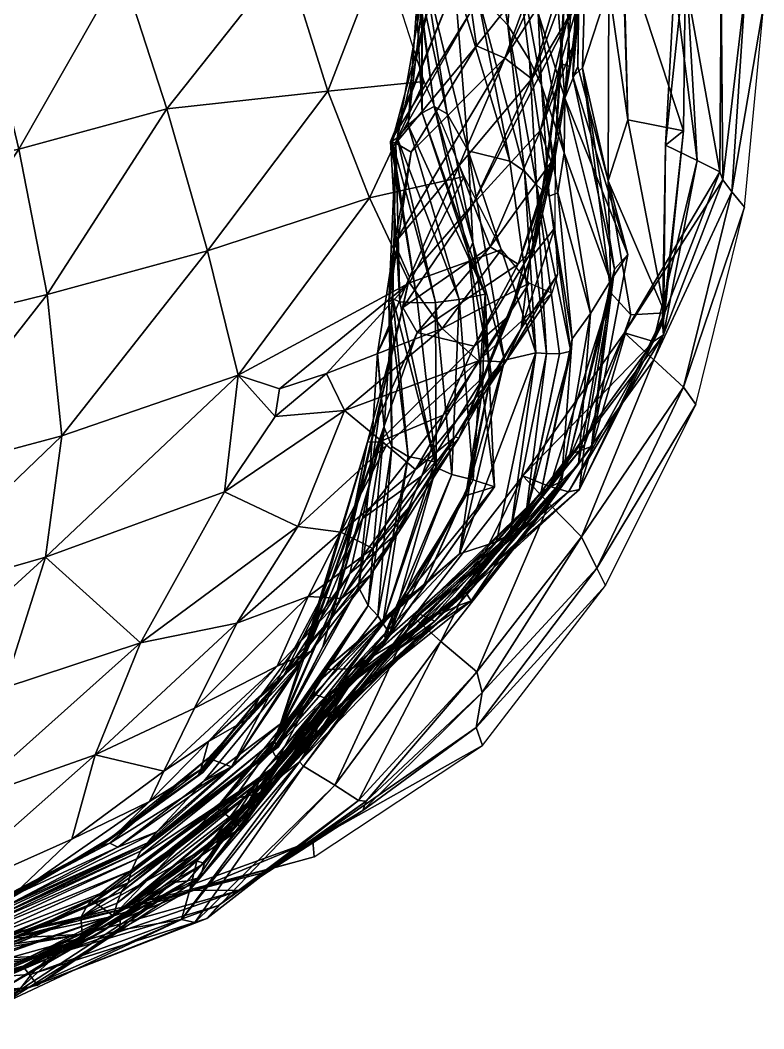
# Model space of a CAD drawing. Header units: centimetres. Extents: x -22.2 to 14.9, y -27.3 to 0.9.
# Drawn here: x 7.54 to 14.93, y -24.25 to -14.24 of the extents above; entities that cross this region are included whole.
import ezdxf

# ---------------------------------------------------------------- set-up
doc = ezdxf.new("R2010")
doc.units = ezdxf.units.CM
doc.layers.get('0').update_dxf_attribs({"true_color": 0x5890e1})

msp = doc.modelspace()

# ---------------------------------------------------------------- meshes
at = {"color": 18, "true_color": 0x000000}
mesh = msp.add_polyface(dxfattribs=at)
corners = [(12.904, -14.668, 51.212), (12.962, -13.816, 50.325), (12.987, -13.254, 51.159), (12.922, -14.535, 52.633), (12.956, -12.853, 49.54), (14.741, -13.944, 2.163), (14.927, -14.076, 1.186), (14.661, -12.058, 1.134), (14.139, -12.241, 5.743), (14.038, -13.858, 6.336), (14.167, -13.95, 5.236), (13.135, -13.622, 48.555), (13.046, -12.45, 47.732), (13.005, -14.697, 49.472), (13.576, -15.228, 11.042), (13.516, -13.28, 11.014), (13.386, -13.906, 12.359), (12.699, -11.869, 12.767), (13.532, -13.521, 9.371), (13.002, -11.654, 9.23), (12.952, -15.012, 17.792), (13.078, -14.697, 15.997), (13.106, -12.759, 15.982), (12.794, -12.919, 18.252), (13.097, -12.976, 14.692), (13.031, -14.795, 14.709), (14.503, -13.913, 3.751), (14.463, -11.962, 2.113), (14.148, -13.616, 7.857), (13.414, -11.885, 7.513), (13.168, -13.157, 13.654), (14.182, -12.002, 3.854), (13.224, -13.194, 46.503), (13.036, -14.478, 47.454), (12.687, -14.167, 19.715), (13.127, -14.712, 13.469), (12.375, -12.014, 19.964), (12.443, -13.385, 20.795), (13.171, -11.799, 45.645), (13.1, -14.013, 45.184), (13.314, -12.507, 44.152), (12.72, -14.882, 20.543), (12.623, -14.821, 43.873), (13.177, -13.34, 42.411), (12.73, -12.659, 36.988), (13.032, -12.712, 38.878), (12.024, -14.14, 38.653), (13.103, -12.995, 40.99), (12.356, -14.616, 41.467), (12.68, -13.728, 40.25)]
mesh.append_faces([[corners[k] for k in face] for face in [(8, 9, 10)]], dxfattribs={"color": 18})
mesh.append_faces([[corners[k] for k in face] for face in [(0, 1, 2), (2, 3, 0), (2, 1, 4), (5, 6, 7), (4, 11, 12), (11, 4, 1), (1, 13, 11), (14, 15, 16), (17, 16, 15), (15, 18, 19), (18, 15, 14), (20, 21, 22), (22, 23, 20), (24, 22, 21), (21, 25, 24), (26, 5, 27), (18, 28, 29), (30, 24, 25), (31, 8, 10), (10, 26, 31), (32, 12, 11), (11, 33, 32), (20, 23, 34), (16, 17, 30), (30, 35, 16), (34, 23, 36), (36, 37, 34), (28, 9, 8), (38, 32, 39), (39, 40, 38), (41, 34, 37), (40, 39, 42), (42, 43, 40), (44, 45, 46), (47, 43, 48), (48, 49, 47), (47, 49, 45), (46, 45, 49)]], dxfattribs={"vtx2": -1, "color": 18})
mesh = msp.add_polyface(dxfattribs=at)
corners = [(10.184, -13.623, 68.944), (11.135, -13.545, 68.924), (10.715, -12.109, 70.282), (10.596, -14.941, 67.474), (11.554, -14.846, 67.44), (11.853, -13.795, 25.74), (11.552, -13.712, 27.199), (11.99, -15.533, 27.334), (11.834, -11.872, 25.69), (12.077, -13.956, 24.077), (12.405, -15.637, 25.844), (11.533, -15.156, 30.756), (11.534, -13.244, 30.7), (11.524, -13.477, 32.576), (11.394, -15.279, 32.483), (11.801, -12.061, 28.979), (11.449, -13.499, 29.43), (11.448, -13.607, 28.518), (11.654, -15.095, 29.563), (8.998, -15.119, 67.593), (8.547, -13.729, 69.237), (8.644, -12.35, 70.196), (11.556, -13.864, 34.119), (12.128, -12.765, 34.167), (11.716, -11.872, 27.294), (11.783, -15.166, 28.511), (12.386, -14.287, 22.631), (12.551, -15.737, 24.341), (12.132, -12.753, 22.098), (11.957, -11.924, 23.652), (11.286, -15.405, 34.105), (11.638, -13.943, 35.592), (12.395, -12.675, 35.405), (12.443, -13.385, 20.795), (12.598, -14.633, 21.406), (12.73, -12.659, 36.988), (11.815, -13.99, 37.129), (11.236, -15.439, 35.678), (12.024, -14.14, 38.653), (11.218, -15.441, 37.251), (11.272, -15.458, 38.832), (12.074, -14.491, 39.789), (12.68, -13.728, 40.25), (12.356, -14.616, 41.467)]
mesh.append_faces([[corners[k] for k in face] for face in [(15, 16, 17)]], dxfattribs={"color": 18})
mesh.append_faces([[corners[k] for k in face] for face in [(0, 1, 2), (1, 0, 3), (3, 4, 1), (5, 6, 7), (6, 5, 8), (8, 5, 9), (9, 5, 10), (11, 12, 13), (13, 14, 11), (16, 12, 11), (11, 18, 16), (19, 3, 0), (0, 20, 19), (21, 20, 0), (12, 16, 15), (14, 13, 22), (23, 22, 13), (17, 6, 24), (25, 7, 6), (6, 17, 25), (26, 9, 27), (28, 29, 9), (9, 26, 28), (17, 16, 18), (18, 25, 17), (30, 22, 31), (31, 22, 23), (23, 32, 31), (33, 28, 26), (26, 34, 33), (32, 35, 36), (36, 31, 32), (37, 31, 36), (38, 36, 35), (39, 36, 38), (40, 38, 41), (42, 41, 38), (41, 42, 43)]], dxfattribs={"vtx2": -1, "color": 18})
mesh = msp.add_polyface(dxfattribs=at)
corners = [(4.951, -19.208, 65.611), (4.034, -18.9, 66.38), (3.91, -20.08, 64.71), (4.922, -17.656, 67.134), (4.005, -17.456, 67.872), (4.838, -16.078, 68.644), (3.897, -15.905, 69.282), (4.706, -14.445, 70.103), (3.776, -14.348, 70.709), (4.569, -12.811, 71.574), (3.651, -12.786, 72.15), (6.323, -17.326, 66.714), (6.385, -18.784, 65.107), (6.142, -15.811, 68.157), (5.962, -14.391, 69.462), (5.858, -13.194, 70.51), (6.116, -12.425, 71.003), (7.528, -15.517, 67.813), (7.81, -16.96, 66.307), (7.955, -18.363, 64.578), (6.232, -20.017, 63.292), (7.793, -19.569, 62.662), (7.21, -14.202, 69.161), (9.401, -16.527, 65.976), (8.998, -15.119, 67.593), (6.867, -13.195, 70.074), (9.706, -17.762, 63.959), (7.703, -13.05, 69.94), (8.547, -13.729, 69.237), (8.644, -12.35, 70.196), (7.707, -12.255, 70.533)]
mesh.append_faces([[corners[k] for k in face] for face in [(0, 1, 2), (1, 0, 3), (3, 4, 1), (4, 3, 5), (5, 6, 4), (6, 5, 7), (7, 8, 6), (8, 7, 9), (9, 10, 8), (11, 3, 0), (0, 12, 11), (13, 5, 3), (3, 11, 13), (14, 7, 5), (5, 13, 14), (7, 14, 15), (15, 9, 7), (9, 15, 16), (17, 13, 11), (11, 18, 17), (18, 11, 12), (12, 19, 18), (19, 12, 20), (20, 21, 19), (22, 14, 13), (13, 17, 22), (18, 23, 24), (24, 17, 18), (23, 18, 19), (14, 22, 25), (25, 15, 14), (26, 19, 21), (27, 28, 29), (28, 22, 17), (17, 24, 28), (16, 15, 25), (25, 27, 30), (27, 25, 22), (22, 28, 27)]], dxfattribs={"vtx2": -1, "color": 18})
mesh = msp.add_polyface(dxfattribs=at)
corners = [(12.708, -16.059, 53.242), (12.922, -14.535, 52.633), (12.853, -15.544, 54.332), (12.809, -15.414, 52.189), (12.904, -14.668, 51.212), (14.608, -15.942, 2.177), (14.734, -16.093, 1.194), (14.927, -14.076, 1.186), (14.741, -13.944, 2.163), (13.005, -14.697, 49.472), (12.962, -13.816, 50.325), (12.845, -15.65, 50.497), (13.386, -13.906, 12.359), (13.38, -15.833, 12.102), (13.576, -15.228, 11.042), (14.13, -15.337, 9.549), (13.532, -13.521, 9.371), (13.031, -14.795, 14.709), (13.078, -14.697, 15.997), (13.577, -16.565, 16.083), (14.521, -15.823, 3.701), (14.503, -13.913, 3.751), (13.127, -14.712, 13.469), (13.168, -13.157, 13.654), (13.036, -14.478, 47.454), (13.135, -13.622, 48.555), (12.814, -15.646, 48.513), (14.148, -13.616, 7.857), (13.95, -15.478, 7.999), (12.687, -14.167, 19.715), (12.943, -15.555, 19.294), (12.952, -15.012, 17.792), (12.551, -15.737, 24.341), (12.669, -15.873, 22.935), (12.386, -14.287, 22.631), (14.488, -15.742, 5.177), (14.167, -13.95, 5.236), (14.038, -13.858, 6.336), (14.266, -15.629, 6.544), (13.224, -13.194, 46.503), (12.709, -15.329, 46.293), (13.1, -14.013, 45.184), (12.72, -14.882, 20.543), (12.598, -14.633, 21.406), (12.443, -13.385, 20.795), (12.795, -15.985, 21.655), (12.039, -16.059, 45.141), (12.623, -14.821, 43.873), (12.356, -14.616, 41.467), (13.177, -13.34, 42.411)]
mesh.append_faces([[corners[k] for k in face] for face in [(0, 1, 2), (1, 0, 3), (3, 4, 1), (5, 6, 7), (7, 8, 5), (9, 10, 4), (4, 11, 9), (11, 4, 3), (12, 13, 14), (14, 15, 16), (17, 18, 19), (20, 5, 8), (8, 21, 20), (17, 22, 23), (24, 25, 9), (9, 26, 24), (27, 16, 15), (15, 28, 27), (26, 9, 11), (29, 30, 31), (13, 12, 22), (32, 33, 34), (35, 20, 21), (21, 36, 35), (37, 27, 28), (28, 38, 37), (39, 24, 40), (40, 41, 39), (40, 24, 26), (30, 29, 42), (43, 34, 33), (38, 35, 36), (36, 37, 38), (44, 43, 42), (42, 43, 45), (41, 40, 46), (46, 47, 41), (48, 49, 47)]], dxfattribs={"vtx2": -1, "color": 18})
mesh = msp.add_polyface(dxfattribs=at)
corners = [(11.554, -14.846, 67.44), (10.596, -14.941, 67.474), (11.011, -16.001, 65.811), (11.951, -15.788, 65.709), (11.407, -16.846, 64.03), (12.321, -16.515, 63.882), (12.661, -17.539, 25.915), (12.405, -15.637, 25.844), (11.99, -15.533, 27.334), (11.853, -13.795, 25.74), (12.551, -15.737, 24.341), (12.077, -13.956, 24.077), (12.158, -16.956, 30.888), (11.533, -15.156, 30.756), (11.394, -15.279, 32.483), (11.9, -17.009, 32.553), (11.995, -16.551, 29.566), (11.654, -15.095, 29.563), (9.401, -16.527, 65.976), (8.998, -15.119, 67.593), (11.286, -15.405, 34.105), (11.666, -17.04, 34.183), (11.556, -13.864, 34.119), (11.783, -15.166, 28.511), (12.038, -16.445, 28.636), (11.236, -15.439, 35.678), (11.638, -13.943, 35.592), (11.487, -17.045, 35.784), (11.218, -15.441, 37.251), (11.815, -13.99, 37.129), (12.039, -16.059, 45.141), (12.709, -15.329, 46.293), (12.21, -16.488, 47.487), (11.313, -17.035, 37.366), (11.272, -15.458, 38.832), (11.243, -17.004, 38.918), (12.024, -14.14, 38.653), (11.9, -15.679, 42.821), (12.623, -14.821, 43.873), (11.408, -16.788, 44.051), (12.356, -14.616, 41.467), (11.202, -17.037, 40.368), (11.426, -15.547, 40.483), (12.074, -14.491, 39.789), (11.26, -16.452, 41.947)]
mesh.append_faces([[corners[k] for k in face] for face in [(0, 1, 2), (2, 3, 0), (3, 2, 4), (4, 5, 3), (6, 7, 8), (8, 7, 9), (7, 10, 11), (12, 13, 14), (14, 15, 12), (13, 12, 16), (16, 17, 13), (18, 2, 1), (1, 19, 18), (15, 14, 20), (20, 21, 15), (22, 20, 14), (8, 23, 24), (17, 16, 24), (24, 23, 17), (21, 20, 25), (26, 25, 20), (27, 25, 28), (29, 28, 25), (30, 31, 32), (33, 28, 34), (34, 35, 33), (36, 34, 28), (37, 38, 30), (30, 39, 37), (38, 37, 40), (41, 35, 34), (34, 42, 41), (43, 42, 34), (44, 37, 39), (40, 37, 44), (44, 42, 40), (40, 42, 43), (41, 42, 44)]], dxfattribs={"vtx2": -1, "color": 18})
mesh = msp.add_polyface(dxfattribs=at)
corners = [(12.602, -16.612, 54.361), (12.853, -15.544, 54.332), (12.851, -16.3, 56.149), (12.708, -16.059, 53.242), (14.734, -16.093, 1.194), (14.608, -15.942, 2.177), (14.128, -17.881, 2.21), (12.809, -15.414, 52.189), (12.657, -16.474, 51.613), (12.845, -15.65, 50.497), (12.404, -17.165, 52.817), (13.944, -17.142, 11.118), (13.576, -15.228, 11.042), (13.38, -15.833, 12.102), (13.607, -17.161, 11.867), (14.13, -15.337, 9.549), (13.919, -17.244, 9.565), (13.577, -16.565, 16.083), (13.078, -14.697, 15.997), (12.952, -15.012, 17.792), (13.404, -16.825, 17.686), (13.443, -16.709, 14.725), (13.031, -14.795, 14.709), (12.551, -15.737, 24.341), (12.405, -15.637, 25.844), (12.661, -17.539, 25.915), (14.521, -15.823, 3.701), (13.835, -17.61, 3.673), (13.127, -14.712, 13.469), (13.407, -16.945, 13.247), (13.95, -15.478, 7.999), (13.929, -17.361, 8.034), (12.488, -16.661, 49.68), (12.814, -15.646, 48.513), (12.943, -15.555, 19.294), (13.204, -17.149, 19.154), (12.669, -15.873, 22.935), (12.769, -17.545, 24.482), (14.488, -15.742, 5.177), (13.544, -17.342, 5.106), (14.266, -15.629, 6.544), (12.21, -16.488, 47.487), (12.709, -15.329, 46.293), (12.72, -14.882, 20.543), (12.882, -15.951, 20.498), (12.795, -15.985, 21.655), (12.598, -14.633, 21.406), (13.009, -17.523, 21.77), (13.831, -17.426, 6.538), (13.023, -17.401, 20.48)]
mesh.append_faces([[corners[k] for k in face] for face in [(0, 1, 2), (1, 0, 3), (4, 5, 6), (7, 8, 9), (8, 7, 3), (3, 10, 8), (10, 3, 0), (11, 12, 13), (13, 14, 11), (15, 12, 11), (11, 16, 15), (17, 18, 19), (19, 20, 17), (17, 21, 22), (23, 24, 25), (5, 26, 27), (28, 22, 21), (21, 29, 28), (30, 15, 16), (16, 31, 30), (9, 32, 33), (32, 9, 8), (20, 19, 34), (34, 35, 20), (28, 29, 13), (14, 13, 29), (36, 23, 37), (26, 38, 39), (40, 30, 31), (33, 41, 42), (41, 33, 32), (43, 44, 34), (35, 34, 44), (36, 45, 46), (47, 45, 36), (38, 40, 48), (49, 44, 45), (45, 44, 43)]], dxfattribs={"vtx2": -1, "color": 18})
mesh = msp.add_polyface(dxfattribs=at)
corners = [(10.117, -17.897, 63.183), (10.073, -18.173, 62.657), (10.583, -17.745, 62.901), (12.093, -17.618, 60.162), (11.733, -17.299, 62.1), (10.761, -18.111, 61.744), (11.178, -18.456, 60.059), (11.407, -16.846, 64.03), (11.011, -16.001, 65.811), (9.401, -16.527, 65.976), (9.706, -17.762, 63.959), (11.469, -18.697, 58.325), (7.955, -18.363, 64.578), (12.049, -17.473, 50.96), (11.099, -18.426, 50.244), (11.485, -17.339, 48.832), (11.236, -15.439, 35.678), (11.487, -17.045, 35.784), (11.666, -17.04, 34.183), (9.571, -18.921, 61.855), (11.673, -18.678, 35.903), (11.313, -17.035, 37.366), (11.658, -18.621, 37.534), (11.218, -15.441, 37.251), (10.99, -18.422, 47.741), (11.341, -17.089, 46.436), (11.243, -17.004, 38.918), (11.394, -18.569, 39.108), (10.818, -19.291, 46.394), (11.128, -18.011, 45.233), (11.408, -16.788, 44.051), (12.039, -16.059, 45.141), (11.202, -17.037, 40.368), (11.231, -18.469, 40.624), (11.091, -17.542, 43.019), (11.008, -18.85, 44.072), (11.26, -16.452, 41.947), (11.227, -17.261, 41.432), (11.156, -18.282, 41.986)]
mesh.append_faces([[corners[k] for k in face] for face in [(0, 1, 2)]], dxfattribs={"color": 18})
mesh.append_faces([[corners[k] for k in face] for face in [(3, 4, 5), (5, 6, 3), (4, 7, 2), (2, 5, 4), (8, 9, 10), (10, 7, 8), (3, 6, 11), (12, 10, 9), (5, 2, 1), (7, 10, 0), (0, 2, 7), (13, 14, 15), (16, 17, 18), (10, 19, 1), (1, 0, 10), (20, 17, 21), (21, 22, 20), (23, 21, 17), (15, 24, 25), (24, 15, 14), (22, 21, 26), (26, 27, 22), (25, 24, 28), (28, 29, 25), (30, 31, 25), (25, 29, 30), (27, 26, 32), (32, 33, 27), (34, 30, 29), (29, 35, 34), (30, 34, 36), (33, 32, 37), (37, 38, 33), (36, 37, 32), (38, 34, 35), (34, 38, 37), (37, 36, 34)]], dxfattribs={"vtx2": -1, "color": 18})
mesh = msp.add_polyface(dxfattribs=at)
corners = [(12.321, -16.515, 63.882), (11.407, -16.846, 64.03), (11.733, -17.299, 62.1), (12.596, -16.847, 61.937), (12.093, -17.618, 60.162), (12.822, -16.949, 59.975), (12.36, -17.628, 58.194), (12.602, -16.612, 54.361), (12.157, -17.764, 54.072), (12.404, -17.165, 52.817), (12.661, -17.539, 25.915), (12.35, -17.611, 27.84), (11.905, -19.534, 27.359), (11.99, -15.533, 27.334), (12.039, -18.801, 32.617), (12.251, -18.87, 30.951), (12.158, -16.956, 30.888), (11.9, -17.009, 32.553), (12.134, -17.905, 30.063), (12.518, -17.299, 56.245), (11.899, -18.386, 55.454), (12.657, -16.474, 51.613), (12.049, -17.473, 50.96), (12.488, -16.661, 49.68), (11.743, -18.159, 52.309), (11.827, -18.748, 34.266), (11.666, -17.04, 34.183), (11.529, -18.76, 53.634), (11.469, -18.697, 58.325), (12.038, -16.445, 28.636), (11.86, -18.372, 57.028), (11.973, -18.909, 29.278), (12.219, -17.751, 29.194), (11.995, -16.551, 29.566), (11.485, -17.339, 48.832), (12.21, -16.488, 47.487), (11.099, -18.426, 50.244), (11.673, -18.678, 35.903), (11.487, -17.045, 35.784), (12.011, -18.813, 28.502), (11.341, -17.089, 46.436), (12.039, -16.059, 45.141)]
mesh.append_faces([[corners[k] for k in face] for face in [(0, 1, 2), (2, 3, 0), (3, 2, 4), (5, 4, 6), (7, 8, 9), (10, 11, 12), (13, 11, 10), (14, 15, 16), (16, 17, 14), (18, 16, 15), (7, 19, 20), (20, 8, 7), (21, 22, 23), (22, 21, 9), (9, 24, 22), (25, 14, 17), (17, 26, 25), (24, 9, 8), (8, 27, 24), (28, 6, 4), (29, 11, 13), (30, 19, 6), (6, 28, 30), (31, 32, 18), (18, 32, 33), (33, 16, 18), (29, 33, 32), (32, 11, 29), (27, 8, 20), (23, 34, 35), (34, 23, 22), (36, 22, 24), (37, 25, 26), (26, 38, 37), (39, 11, 32), (20, 19, 30), (40, 35, 34), (35, 40, 41)]], dxfattribs={"vtx2": -1, "color": 18})
mesh = msp.add_polyface(dxfattribs=at)
corners = [(12.093, -17.618, 60.162), (12.822, -16.949, 59.975), (12.596, -16.847, 61.937), (12.36, -17.628, 58.194), (12.877, -16.762, 58.032), (12.518, -17.299, 56.245), (12.851, -16.3, 56.149), (12.602, -16.612, 54.361), (14.128, -17.881, 2.21), (14.251, -18.051, 1.228), (14.734, -16.093, 1.194), (13.097, -18.897, 11.081), (13.944, -17.142, 11.118), (13.607, -17.161, 11.867), (13.145, -18.453, 12.365), (13.919, -17.244, 9.565), (13.214, -18.471, 16.095), (13.577, -16.565, 16.083), (13.404, -16.825, 17.686), (13.087, -18.645, 17.632), (13.443, -16.709, 14.725), (13, -18.55, 14.829), (12.661, -17.539, 25.915), (12.769, -17.545, 24.482), (12.551, -15.737, 24.341), (12.407, -19.337, 24.541), (13.835, -17.61, 3.673), (14.608, -15.942, 2.177), (13.117, -19.366, 3.698), (13.929, -17.361, 8.034), (12.988, -18.918, 9.541), (13.407, -16.945, 13.247), (12.794, -18.886, 13.515), (13.204, -17.149, 19.154), (12.917, -18.814, 19.092), (12.549, -19.25, 23.147), (12.897, -17.551, 23.096), (12.669, -15.873, 22.935), (13.544, -17.342, 5.106), (14.521, -15.823, 3.701), (12.794, -19.039, 5.12), (13.831, -17.426, 6.538), (14.266, -15.629, 6.544), (12.793, -18.863, 8.028), (12.882, -15.951, 20.498), (13.023, -17.401, 20.48), (13.009, -17.523, 21.77), (12.584, -19.068, 21.797), (12.533, -18.762, 6.553), (14.488, -15.742, 5.177), (12.715, -18.921, 20.473), (12.795, -15.985, 21.655)]
mesh.append_faces([[corners[k] for k in face] for face in [(31, 32, 14)]], dxfattribs={"color": 18})
mesh.append_faces([[corners[k] for k in face] for face in [(0, 1, 2), (3, 4, 1), (4, 3, 5), (5, 6, 4), (6, 5, 7), (8, 9, 10), (11, 12, 13), (13, 14, 11), (15, 12, 11), (16, 17, 18), (18, 19, 16), (20, 17, 16), (16, 21, 20), (22, 23, 24), (25, 23, 22), (26, 8, 27), (8, 26, 28), (29, 15, 30), (31, 20, 21), (21, 32, 31), (19, 18, 33), (33, 34, 19), (31, 14, 13), (35, 36, 23), (23, 36, 37), (38, 26, 39), (26, 38, 40), (29, 41, 42), (41, 29, 43), (44, 45, 33), (34, 33, 45), (37, 36, 46), (47, 46, 36), (38, 41, 48), (41, 38, 49), (50, 45, 46), (51, 46, 45)]], dxfattribs={"vtx2": -1, "color": 18})
mesh = msp.add_polyface(dxfattribs=at)
corners = [(13.269, -19.677, 2.212), (13.355, -19.849, 1.225), (14.251, -18.051, 1.228), (14.128, -17.881, 2.21), (11.869, -19.964, 12.083), (11.659, -20.202, 11.066), (13.097, -18.897, 11.081), (13.145, -18.453, 12.365), (12.988, -18.918, 9.541), (13.919, -17.244, 9.565), (12.021, -20.002, 16.077), (13.214, -18.471, 16.095), (13.087, -18.645, 17.632), (11.878, -20.055, 17.611), (13, -18.55, 14.829), (11.959, -19.904, 14.957), (11.905, -19.534, 27.359), (12.272, -19.416, 25.963), (12.661, -17.539, 25.915), (12.407, -19.337, 24.541), (12.251, -18.87, 30.951), (11.972, -18.955, 30.111), (12.134, -17.905, 30.063), (13.117, -19.366, 3.698), (12.793, -18.863, 8.028), (13.929, -17.361, 8.034), (11.995, -19.869, 14.097), (12.794, -18.886, 13.515), (12.917, -18.814, 19.092), (11.748, -20.116, 19.073), (11.511, -20.133, 9.535), (11.234, -20.437, 23.09), (12.549, -19.25, 23.147), (12.769, -17.545, 24.482), (12.35, -17.611, 27.84), (12.011, -18.813, 28.502), (11.604, -20.205, 12.993), (11.973, -18.909, 29.278), (12.794, -19.039, 5.12), (13.835, -17.61, 3.673), (12.533, -18.762, 6.553), (13.831, -17.426, 6.538), (11.446, -20.161, 8.014), (12.219, -17.751, 29.194), (13.023, -17.401, 20.48), (12.715, -18.921, 20.473), (12.897, -17.551, 23.096), (12.584, -19.068, 21.797), (11.461, -20.276, 21.753), (11.718, -20.404, 6.561), (13.544, -17.342, 5.106), (11.623, -20.149, 20.435), (13.009, -17.523, 21.77)]
mesh.append_faces([[corners[k] for k in face] for face in [(0, 1, 2), (2, 3, 0), (4, 5, 6), (6, 7, 4), (6, 8, 9), (8, 6, 5), (10, 11, 12), (12, 13, 10), (14, 11, 10), (10, 15, 14), (16, 17, 18), (18, 17, 19), (20, 21, 22), (23, 0, 3), (8, 24, 25), (14, 15, 26), (26, 27, 14), (13, 12, 28), (28, 29, 13), (24, 8, 30), (31, 32, 19), (33, 19, 32), (16, 34, 35), (4, 7, 27), (27, 36, 4), (22, 21, 37), (38, 23, 39), (36, 27, 26), (24, 40, 41), (40, 24, 42), (43, 37, 35), (44, 45, 28), (29, 28, 45), (46, 32, 47), (48, 47, 32), (38, 40, 49), (40, 38, 50), (51, 45, 47), (52, 47, 45)]], dxfattribs={"vtx2": -1, "color": 18})
mesh = msp.add_polyface(dxfattribs=at)
corners = [(9.885, -22.052, 24.423), (11.026, -20.562, 24.5), (10.831, -20.676, 25.937), (11.145, -20.434, 30.941), (9.932, -21.909, 30.938), (10.563, -20.965, 30.129), (10.761, -18.111, 61.744), (9.571, -18.921, 61.855), (10.3, -19.264, 59.93), (10.073, -18.173, 62.657), (7.793, -19.569, 62.662), (9.706, -17.762, 63.959), (9.986, -21.67, 13.349), (11.023, -20.645, 13.815), (10.588, -20.952, 14.812), (8.736, -20.418, 60.008), (9.693, -20.224, 58.952), (8.286, -21.529, 58.327), (9.272, -21.066, 57.756), (10.727, -19.32, 58.769), (10.403, -19.96, 58.039), (10.395, -20.487, 51.295), (10.541, -19.955, 49.255), (11.099, -18.426, 50.244), (10.942, -19.183, 51.794), (10.817, -19.73, 53.208), (10.148, -20.767, 52.845), (10.643, -20.162, 54.501), (9.919, -20.962, 54.148), (10.095, -20.65, 56.887), (10.733, -19.979, 56.786), (11.02, -19.746, 55.985), (10.43, -20.501, 55.675), (10.99, -18.422, 47.741), (10.319, -20.635, 47.414), (10.818, -19.291, 46.394), (9.409, -21.564, 51.188), (9.64, -21.649, 49.559), (9.411, -21.397, 56.074), (9.814, -21.171, 55.196), (10.998, -20.047, 41.013), (10.105, -21.455, 41.205), (10.043, -21.483, 39.465), (10.126, -21.224, 45.982), (10.674, -19.992, 45.159), (10.062, -21.391, 42.925), (10.902, -19.865, 42.843), (10.026, -21.489, 44.504), (10.548, -20.457, 44.168)]
mesh.append_faces([[corners[k] for k in face] for face in [(0, 1, 2), (3, 4, 5), (6, 7, 8), (9, 7, 6), (10, 7, 11), (12, 13, 14), (8, 7, 15), (15, 16, 8), (16, 15, 17), (17, 18, 16), (19, 8, 16), (16, 20, 19), (21, 22, 23), (24, 25, 26), (26, 21, 24), (25, 27, 28), (28, 26, 25), (20, 29, 30), (20, 16, 18), (18, 29, 20), (31, 32, 27), (30, 29, 32), (33, 22, 34), (34, 35, 33), (36, 21, 26), (37, 22, 21), (32, 29, 38), (38, 39, 32), (34, 22, 37), (27, 32, 39), (39, 28, 27), (40, 41, 42), (35, 34, 43), (43, 44, 35), (45, 41, 40), (40, 46, 45), (44, 43, 47), (47, 48, 44), (45, 46, 48)]], dxfattribs={"vtx2": -1, "color": 18})
mesh = msp.add_polyface(dxfattribs=at)
corners = [(12.251, -18.87, 30.951), (12.039, -18.801, 32.617), (11.172, -20.401, 32.623), (11.269, -20.076, 30.127), (11.972, -18.955, 30.111), (11.827, -18.748, 34.266), (11.161, -20.336, 34.302), (12.011, -18.813, 28.502), (11.545, -19.86, 28.375), (11.905, -19.534, 27.359), (11.367, -19.973, 29.29), (11.973, -18.909, 29.278), (10.3, -19.264, 59.93), (11.178, -18.456, 60.059), (10.761, -18.111, 61.744), (11.899, -18.386, 55.454), (11.303, -19.317, 54.93), (11.529, -18.76, 53.634), (10.727, -19.32, 58.769), (11.469, -18.697, 58.325), (11.743, -18.159, 52.309), (10.942, -19.183, 51.794), (11.099, -18.426, 50.244), (10.817, -19.73, 53.208), (11.673, -18.678, 35.903), (11.213, -20.326, 35.981), (11.86, -18.372, 57.028), (11.044, -19.482, 57.452), (11.456, -19.016, 56.495), (11.02, -19.746, 55.985), (10.733, -19.979, 56.786), (10.403, -19.96, 58.039), (11.658, -18.621, 37.534), (11.142, -20.228, 37.654), (10.541, -19.955, 49.255), (10.99, -18.422, 47.741), (10.395, -20.487, 51.295), (11.394, -18.569, 39.108), (11.093, -20.152, 39.326), (11.231, -18.469, 40.624), (10.998, -20.047, 41.013), (11.128, -18.011, 45.233), (10.818, -19.291, 46.394), (10.674, -19.992, 45.159), (11.008, -18.85, 44.072), (11.156, -18.282, 41.986), (10.902, -19.865, 42.843)]
mesh.append_faces([[corners[k] for k in face] for face in [(0, 1, 2), (3, 4, 0), (1, 5, 6), (7, 8, 9), (4, 3, 10), (10, 11, 4), (12, 13, 14), (15, 16, 17), (13, 12, 18), (18, 19, 13), (20, 21, 22), (21, 20, 17), (17, 23, 21), (5, 24, 25), (8, 7, 11), (11, 10, 8), (26, 19, 27), (27, 28, 26), (26, 28, 15), (23, 17, 16), (16, 15, 28), (28, 29, 16), (28, 27, 30), (30, 29, 28), (27, 19, 18), (18, 31, 27), (24, 32, 33), (22, 34, 35), (22, 21, 36), (33, 32, 37), (37, 38, 33), (38, 37, 39), (39, 40, 38), (41, 42, 43), (43, 44, 41), (40, 39, 45), (45, 46, 40), (44, 46, 45)]], dxfattribs={"vtx2": -1, "color": 18})
mesh = msp.add_polyface(dxfattribs=at)
corners = [(13.355, -19.849, 1.225), (13.269, -19.677, 2.212), (12.069, -21.258, 2.164), (11.659, -20.202, 11.066), (11.869, -19.964, 12.083), (10.829, -20.815, 11.884), (11.511, -20.133, 9.535), (12.988, -18.918, 9.541), (10.508, -21.213, 16.04), (12.021, -20.002, 16.077), (11.878, -20.055, 17.611), (10.588, -20.952, 14.812), (11.959, -19.904, 14.957), (10.831, -20.676, 25.937), (12.272, -19.416, 25.963), (11.905, -19.534, 27.359), (10.569, -20.683, 27.191), (11.026, -20.562, 24.5), (12.407, -19.337, 24.541), (11.172, -20.401, 32.623), (11.145, -20.434, 30.941), (12.251, -18.87, 30.951), (10.563, -20.965, 30.129), (11.269, -20.076, 30.127), (13.117, -19.366, 3.698), (12.128, -20.91, 3.7), (11.161, -20.336, 34.302), (12.039, -18.801, 32.617), (11.446, -20.161, 8.014), (12.793, -18.863, 8.028), (11.023, -20.645, 13.815), (11.995, -19.869, 14.097), (11.234, -20.437, 23.09), (11.545, -19.86, 28.375), (10.468, -20.843, 28.324), (11.604, -20.205, 12.993), (10.463, -20.927, 29.333), (11.367, -19.973, 29.29), (12.076, -20.705, 5.164), (12.794, -19.039, 5.12), (11.718, -20.404, 6.561), (12.533, -18.762, 6.553), (11.213, -20.326, 35.981), (11.827, -18.748, 34.266), (12.715, -18.921, 20.473), (11.623, -20.149, 20.435), (11.748, -20.116, 19.073), (12.549, -19.25, 23.147), (11.461, -20.276, 21.753), (11.303, -19.317, 54.93), (10.643, -20.162, 54.501), (10.817, -19.73, 53.208), (11.142, -20.228, 37.654), (11.673, -18.678, 35.903), (12.584, -19.068, 21.797), (10.733, -19.979, 56.786), (11.044, -19.482, 57.452), (10.403, -19.96, 58.039), (11.02, -19.746, 55.985), (10.43, -20.501, 55.675), (11.008, -18.85, 44.072), (10.674, -19.992, 45.159), (10.548, -20.457, 44.168), (10.902, -19.865, 42.843)]
mesh.append_faces([[corners[k] for k in face] for face in [(0, 1, 2), (3, 4, 5), (3, 6, 7), (8, 9, 10), (11, 12, 9), (13, 14, 15), (15, 16, 13), (14, 13, 17), (17, 18, 14), (19, 20, 21), (22, 23, 20), (21, 20, 23), (1, 24, 25), (26, 19, 27), (6, 28, 29), (30, 31, 12), (18, 17, 32), (16, 15, 33), (33, 34, 16), (5, 4, 35), (36, 37, 23), (38, 25, 24), (24, 39, 38), (31, 30, 35), (28, 40, 41), (42, 26, 43), (34, 33, 37), (44, 45, 46), (47, 32, 48), (40, 38, 39), (49, 50, 51), (52, 42, 53), (54, 48, 45), (55, 56, 57), (50, 49, 58), (59, 58, 55), (60, 61, 62), (62, 63, 60)]], dxfattribs={"vtx2": -1, "color": 18})
mesh = msp.add_polyface(dxfattribs=at)
corners = [(4.18, -22.465, 60.189), (3.394, -22.067, 61.253), (3.021, -23.004, 59.573), (4.52, -21.459, 62.003), (3.693, -21.126, 62.987), (4.764, -20.335, 63.793), (3.91, -20.08, 64.71), (4.951, -19.208, 65.611), (5.95, -21.251, 61.482), (5.573, -22.311, 59.592), (6.232, -20.017, 63.292), (6.385, -18.784, 65.107), (7.793, -19.569, 62.662), (7.383, -20.865, 60.818), (6.971, -21.995, 58.973), (5.094, -23.349, 57.635), (8.736, -20.418, 60.008), (9.571, -18.921, 61.855), (8.286, -21.529, 58.327), (6.614, -23.008, 57.083), (8.055, -22.366, 56.456), (8.25, -22.972, 29.622), (8.198, -23.045, 28.445), (9.492, -22.055, 28.381), (8.969, -21.693, 56.787), (8.827, -21.994, 55.404), (7.425, -22.965, 54.582), (8.483, -22.329, 54.172), (8.284, -22.462, 52.679), (9.306, -21.735, 53.98), (9.356, -21.705, 52.683), (8.347, -22.434, 51.21), (9.409, -21.564, 51.188), (8.431, -22.406, 49.7), (7.199, -23.049, 51.253), (7.242, -23.009, 49.809), (7.244, -23.033, 48.311), (8.511, -22.447, 48.207), (7.352, -23.055, 46.752), (8.9, -22.296, 46.782), (7.259, -23.154, 43.255), (8.777, -22.437, 43.103), (8.808, -22.403, 44.864)]
mesh.append_faces([[corners[k] for k in face] for face in [(0, 1, 2), (1, 0, 3), (3, 4, 1), (4, 3, 5), (5, 6, 4), (6, 5, 7), (8, 3, 0), (0, 9, 8), (10, 5, 3), (3, 8, 10), (11, 7, 5), (5, 10, 11), (12, 10, 8), (8, 13, 12), (13, 8, 9), (9, 14, 13), (14, 9, 15), (12, 13, 16), (16, 17, 12), (16, 13, 14), (14, 18, 16), (18, 14, 19), (19, 20, 18), (21, 22, 23), (18, 20, 24), (25, 20, 26), (26, 27, 25), (24, 20, 25), (28, 27, 26), (29, 27, 28), (30, 28, 31), (32, 31, 33), (34, 31, 28), (35, 33, 31), (36, 37, 33), (38, 39, 37), (40, 41, 42), (42, 39, 38)]], dxfattribs={"vtx2": -1, "color": 18})
mesh = msp.add_polyface(dxfattribs=at)
corners = [(10.448, -22.385, 2.066), (10.46, -22.543, 1.073), (12.134, -21.439, 1.178), (12.069, -21.258, 2.164), (13.355, -19.849, 1.225), (10.829, -20.815, 11.884), (10.316, -21.6, 11.054), (11.659, -20.202, 11.066), (11.511, -20.133, 9.535), (10.355, -21.642, 9.504), (11.878, -20.055, 17.611), (10.475, -21.315, 17.617), (10.508, -21.213, 16.04), (12.021, -20.002, 16.077), (10.588, -20.952, 14.812), (11.145, -20.434, 30.941), (11.172, -20.401, 32.623), (9.951, -21.811, 32.626), (12.128, -20.91, 3.7), (13.269, -19.677, 2.212), (11.748, -20.116, 19.073), (10.463, -21.383, 19.138), (11.161, -20.336, 34.302), (9.994, -21.735, 34.32), (11.446, -20.161, 8.014), (10.666, -21.833, 8.014), (11.959, -19.904, 14.957), (11.023, -20.645, 13.815), (10.944, -22.083, 3.728), (10.053, -21.82, 22.955), (11.234, -20.437, 23.09), (11.026, -20.562, 24.5), (11.604, -20.205, 12.993), (10.47, -21.08, 12.543), (11.269, -20.076, 30.127), (10.563, -20.965, 30.129), (10.463, -20.927, 29.333), (12.076, -20.705, 5.164), (10.977, -21.99, 5.111), (11.718, -20.404, 6.561), (10.901, -21.985, 6.543), (11.213, -20.326, 35.981), (10.036, -21.669, 36.027), (11.367, -19.973, 29.29), (10.468, -20.843, 28.324), (10.514, -21.311, 20.404), (11.623, -20.149, 20.435), (10.353, -21.509, 21.629), (11.461, -20.276, 21.753), (11.142, -20.228, 37.654), (10.12, -21.625, 37.747), (11.093, -20.152, 39.326), (10.043, -21.483, 39.465), (10.998, -20.047, 41.013)]
mesh.append_faces([[corners[k] for k in face] for face in [(0, 1, 2), (2, 3, 0), (3, 2, 4), (5, 6, 7), (8, 7, 6), (6, 9, 8), (10, 11, 12), (13, 12, 14), (15, 16, 17), (18, 3, 19), (11, 10, 20), (20, 21, 11), (16, 22, 23), (24, 8, 9), (9, 25, 24), (26, 14, 27), (3, 18, 28), (28, 0, 3), (29, 30, 31), (32, 33, 5), (34, 35, 36), (18, 37, 38), (38, 28, 18), (39, 24, 25), (25, 40, 39), (22, 41, 42), (43, 36, 44), (33, 32, 27), (45, 21, 20), (20, 46, 45), (47, 48, 30), (37, 39, 40), (40, 38, 37), (41, 49, 50), (45, 46, 48), (48, 47, 45), (49, 51, 52), (52, 51, 53)]], dxfattribs={"vtx2": -1, "color": 18})
mesh = msp.add_polyface(dxfattribs=at)
corners = [(9.371, -22.605, 14.413), (10.588, -20.952, 14.812), (10.508, -21.213, 16.04), (9.744, -22.255, 25.905), (10.831, -20.676, 25.937), (10.569, -20.683, 27.191), (9.565, -22.107, 27.169), (9.885, -22.052, 24.423), (9.951, -21.811, 32.626), (9.932, -21.909, 30.938), (11.145, -20.434, 30.941), (10.468, -20.843, 28.324), (9.492, -22.055, 28.381), (9.994, -21.735, 34.32), (11.172, -20.401, 32.623), (11.026, -20.562, 24.5), (10.053, -21.82, 22.955), (10.829, -20.815, 11.884), (10.47, -21.08, 12.543), (9.812, -21.989, 11.966), (10.316, -21.6, 11.054), (9.551, -21.992, 29.575), (10.463, -20.927, 29.333), (10.563, -20.965, 30.129), (10.036, -21.669, 36.027), (11.161, -20.336, 34.302), (9.986, -21.67, 13.349), (11.023, -20.645, 13.815), (11.234, -20.437, 23.09), (10.353, -21.509, 21.629), (10.463, -21.383, 19.138), (10.514, -21.311, 20.404), (9.639, -22.246, 20.396), (8.969, -21.693, 56.787), (9.272, -21.066, 57.756), (8.286, -21.529, 58.327), (10.12, -21.625, 37.747), (11.213, -20.326, 35.981), (10.095, -20.65, 56.887), (9.411, -21.397, 56.074), (8.827, -21.994, 55.404), (10.043, -21.483, 39.465), (11.142, -20.228, 37.654), (10.148, -20.767, 52.845), (9.356, -21.705, 52.683), (9.409, -21.564, 51.188), (10.395, -20.487, 51.295), (9.64, -21.649, 49.559), (9.335, -21.675, 54.873), (9.814, -21.171, 55.196), (9.367, -21.793, 47.996), (10.319, -20.635, 47.414), (9.919, -20.962, 54.148), (9.306, -21.735, 53.98), (10.126, -21.224, 45.982), (10.548, -20.457, 44.168), (10.026, -21.489, 44.504), (10.062, -21.391, 42.925)]
mesh.append_faces([[corners[k] for k in face] for face in [(0, 1, 2), (3, 4, 5), (5, 6, 3), (4, 3, 7), (8, 9, 10), (6, 5, 11), (11, 12, 6), (13, 8, 14), (15, 7, 16), (17, 18, 19), (19, 20, 17), (21, 22, 23), (23, 9, 21), (24, 13, 25), (19, 18, 26), (12, 11, 22), (22, 21, 12), (27, 26, 18), (28, 16, 29), (30, 31, 32), (33, 34, 35), (36, 24, 37), (32, 31, 29), (38, 34, 33), (33, 39, 38), (40, 39, 33), (41, 36, 42), (43, 44, 45), (46, 45, 47), (39, 40, 48), (48, 49, 39), (47, 50, 51), (43, 52, 53), (53, 44, 43), (48, 53, 52), (52, 49, 48), (54, 51, 50), (55, 56, 57)]], dxfattribs={"vtx2": -1, "color": 18})
mesh = msp.add_polyface(dxfattribs=at)
corners = [(10.46, -22.543, 1.073), (10.448, -22.385, 2.066), (8.592, -23.056, 1.977), (9.227, -22.87, 11.647), (9.144, -23.165, 11.029), (10.316, -21.6, 11.054), (9.812, -21.989, 11.966), (10.355, -21.642, 9.504), (9.276, -23.194, 9.446), (9.331, -22.748, 16.022), (10.508, -21.213, 16.04), (10.475, -21.315, 17.617), (9.204, -22.781, 17.656), (9.371, -22.605, 14.413), (9.932, -21.909, 30.938), (9.951, -21.811, 32.626), (8.504, -23.004, 32.611), (10.463, -21.383, 19.138), (9.066, -22.796, 19.409), (9.994, -21.735, 34.32), (8.549, -22.889, 34.319), (10.666, -21.833, 8.014), (9.397, -23.155, 7.879), (8.522, -23.088, 22.654), (10.053, -21.82, 22.955), (9.885, -22.052, 24.423), (10.007, -22.69, 4.017), (9.26, -22.876, 3.348), (10.944, -22.083, 3.728), (10.901, -21.985, 6.543), (9.513, -23.027, 6.364), (10.036, -21.669, 36.027), (8.616, -22.8, 36.05), (9.297, -22.587, 12.624), (9.986, -21.67, 13.349), (10.588, -20.952, 14.812), (10.977, -21.99, 5.111), (9.726, -22.873, 4.981), (9.249, -22.56, 21.36), (10.353, -21.509, 21.629), (9.639, -22.246, 20.396), (10.12, -21.625, 37.747), (8.648, -22.68, 37.801), (10.043, -21.483, 39.465), (8.699, -22.562, 39.572), (10.105, -21.455, 41.205), (8.737, -22.486, 41.342), (9.367, -21.793, 47.996), (8.9, -22.296, 46.782), (10.126, -21.224, 45.982), (10.062, -21.391, 42.925), (8.808, -22.403, 44.864), (10.026, -21.489, 44.504), (8.777, -22.437, 43.103)]
mesh.append_faces([[corners[k] for k in face] for face in [(0, 1, 2), (3, 4, 5), (5, 6, 3), (7, 5, 4), (4, 8, 7), (9, 10, 11), (11, 12, 9), (10, 9, 13), (14, 15, 16), (12, 11, 17), (17, 18, 12), (15, 19, 20), (21, 7, 8), (8, 22, 21), (23, 24, 25), (26, 27, 1), (1, 28, 26), (29, 21, 22), (22, 30, 29), (19, 31, 32), (33, 34, 13), (35, 13, 34), (34, 33, 6), (26, 28, 36), (36, 37, 26), (27, 26, 37), (38, 39, 24), (29, 30, 37), (37, 36, 29), (40, 18, 17), (31, 41, 42), (39, 38, 40), (41, 43, 44), (43, 45, 46), (47, 48, 49), (46, 45, 50), (51, 52, 49), (53, 50, 52)]], dxfattribs={"vtx2": -1, "color": 18})
mesh = msp.add_polyface(dxfattribs=at)
corners = [(8.592, -23.056, 1.977), (8.528, -23.048, 0.973), (10.46, -22.543, 1.073), (9.367, -21.793, 47.996), (8.511, -22.447, 48.207), (8.9, -22.296, 46.782), (9.144, -23.165, 11.029), (9.227, -22.87, 11.647), (8.528, -23.27, 11.941), (7.569, -23.628, 14.632), (9.371, -22.605, 14.413), (9.331, -22.748, 16.022), (9.744, -22.255, 25.905), (9.565, -22.107, 27.169), (8.146, -23.144, 27.185), (8.351, -23.211, 24.325), (9.885, -22.052, 24.423), (8.504, -23.004, 32.611), (8.466, -23.13, 30.913), (9.932, -21.909, 30.938), (9.551, -21.992, 29.575), (10.448, -22.385, 2.066), (9.26, -22.876, 3.348), (8.439, -23.137, 2.856), (9.492, -22.055, 28.381), (8.198, -23.045, 28.445), (8.549, -22.889, 34.319), (9.951, -21.811, 32.626), (8.522, -23.088, 22.654), (9.812, -21.989, 11.966), (9.297, -22.587, 12.624), (9.513, -23.027, 6.364), (9.397, -23.155, 7.879), (7.653, -23.707, 7.68), (8.616, -22.8, 36.05), (9.994, -21.735, 34.32), (8.539, -23.151, 13.252), (9.726, -22.873, 4.981), (8.176, -23.312, 4.45), (8.25, -22.972, 29.622), (10.053, -21.82, 22.955), (9.249, -22.56, 21.36), (7.835, -23.526, 6.054), (8.358, -23.284, 20.742), (9.066, -22.796, 19.409), (9.639, -22.246, 20.396), (8.648, -22.68, 37.801), (10.036, -21.669, 36.027), (8.699, -22.562, 39.572), (10.12, -21.625, 37.747), (9.335, -21.675, 54.873), (8.827, -21.994, 55.404), (8.483, -22.329, 54.172), (9.306, -21.735, 53.98), (8.284, -22.462, 52.679), (9.356, -21.705, 52.683), (8.737, -22.486, 41.342), (10.043, -21.483, 39.465), (8.347, -22.434, 51.21), (9.409, -21.564, 51.188), (8.431, -22.406, 49.7), (9.64, -21.649, 49.559), (10.062, -21.391, 42.925), (8.777, -22.437, 43.103), (10.126, -21.224, 45.982), (8.808, -22.403, 44.864), (10.026, -21.489, 44.504)]
mesh.append_faces([[corners[k] for k in face] for face in [(3, 4, 5)]], dxfattribs={"color": 18})
mesh.append_faces([[corners[k] for k in face] for face in [(0, 1, 2), (6, 7, 8), (9, 10, 11), (12, 13, 14), (15, 16, 12), (17, 18, 19), (20, 19, 18), (0, 21, 22), (22, 23, 0), (13, 24, 25), (26, 17, 27), (16, 15, 28), (7, 29, 30), (30, 8, 7), (31, 32, 33), (34, 26, 35), (8, 30, 36), (10, 36, 30), (37, 38, 22), (24, 20, 39), (40, 28, 41), (37, 31, 42), (43, 44, 45), (45, 41, 43), (46, 34, 47), (48, 46, 49), (50, 51, 52), (52, 53, 50), (54, 55, 53), (56, 48, 57), (58, 59, 55), (60, 61, 59), (61, 60, 4), (4, 3, 61), (62, 63, 56), (64, 5, 65), (66, 65, 63)]], dxfattribs={"vtx2": -1, "color": 18})
mesh = msp.add_polyface(dxfattribs=at)
corners = [(3.729, -23.479, 58.43), (3.021, -23.004, 59.573), (2.505, -23.833, 57.92), (4.18, -22.465, 60.189), (6.663, -23.486, 1.903), (6.598, -23.513, 0.899), (8.528, -23.048, 0.973), (6.365, -23.405, 51.371), (7.199, -23.049, 51.253), (6.963, -23.158, 52.611), (8.162, -23.342, 25.868), (8.146, -23.144, 27.185), (6.495, -23.807, 27.24), (6.66, -23.758, 30.864), (6.684, -23.608, 29.538), (8.25, -22.972, 29.622), (5.573, -22.311, 59.592), (5.094, -23.349, 57.635), (6.843, -23.631, 34.283), (6.755, -23.696, 32.562), (8.504, -23.004, 32.611), (7.45, -23.35, 3.246), (8.592, -23.056, 1.977), (6.601, -23.528, 3.748), (6.614, -23.008, 57.083), (6.971, -21.995, 58.973), (6.033, -23.576, 55.054), (6.653, -23.673, 28.576), (8.198, -23.045, 28.445), (7.425, -22.965, 54.582), (8.055, -22.366, 56.456), (6.919, -23.541, 36.03), (8.549, -22.889, 34.319), (8.176, -23.312, 4.45), (6.984, -23.43, 37.814), (8.616, -22.8, 36.05), (8.284, -22.462, 52.679), (7.058, -23.327, 39.626), (8.648, -22.68, 37.801), (5.64, -23.739, 53.174), (7.166, -23.231, 41.454), (5.477, -23.742, 41.549), (7.259, -23.154, 43.255), (5.645, -23.66, 43.379), (5.766, -23.594, 45.144), (7.315, -23.094, 45.024), (6.066, -23.474, 49.948), (7.242, -23.009, 49.809), (5.911, -23.5, 48.442), (7.244, -23.033, 48.311), (5.859, -23.541, 46.838), (7.352, -23.055, 46.752), (8.347, -22.434, 51.21)]
mesh.append_faces([[corners[k] for k in face] for face in [(7, 8, 9)]], dxfattribs={"color": 18})
mesh.append_faces([[corners[k] for k in face] for face in [(0, 1, 2), (1, 0, 3), (4, 5, 6), (10, 11, 12), (13, 14, 15), (16, 3, 0), (0, 17, 16), (18, 19, 20), (21, 4, 22), (4, 21, 23), (17, 24, 25), (26, 24, 17), (14, 27, 28), (24, 26, 29), (29, 30, 24), (31, 18, 32), (23, 21, 33), (34, 31, 35), (29, 9, 36), (37, 34, 38), (29, 26, 39), (39, 9, 29), (7, 9, 39), (37, 40, 41), (36, 9, 8), (40, 42, 43), (44, 43, 42), (42, 45, 44), (8, 7, 46), (46, 47, 8), (47, 46, 48), (48, 49, 47), (49, 48, 50), (50, 51, 49), (52, 8, 47), (50, 44, 45), (45, 51, 50)]], dxfattribs={"vtx2": -1, "color": 18})
mesh = msp.add_polyface(dxfattribs=at)
corners = [(8.528, -23.048, 0.973), (8.592, -23.056, 1.977), (6.663, -23.486, 1.903), (7.515, -23.885, 9.306), (9.276, -23.194, 9.446), (9.144, -23.165, 11.029), (7.713, -23.817, 15.968), (9.331, -22.748, 16.022), (9.204, -22.781, 17.656), (7.569, -23.628, 14.632), (8.146, -23.144, 27.185), (8.162, -23.342, 25.868), (9.744, -22.255, 25.905), (8.351, -23.211, 24.325), (8.466, -23.13, 30.913), (8.504, -23.004, 32.611), (6.755, -23.696, 32.562), (8.25, -22.972, 29.622), (6.66, -23.758, 30.864), (9.551, -21.992, 29.575), (8.198, -23.045, 28.445), (6.653, -23.673, 28.576), (9.565, -22.107, 27.169), (9.066, -22.796, 19.409), (7.358, -23.859, 19.09), (8.549, -22.889, 34.319), (6.843, -23.631, 34.283), (9.397, -23.155, 7.879), (8.539, -23.151, 13.252), (9.371, -22.605, 14.413), (8.439, -23.137, 2.856), (7.45, -23.35, 3.246), (6.762, -23.978, 22.908), (8.522, -23.088, 22.654), (6.684, -23.608, 29.538), (8.003, -23.43, 12.503), (7.252, -23.784, 13.446), (7.653, -23.707, 7.68), (7.835, -23.526, 6.054), (9.513, -23.027, 6.364), (8.616, -22.8, 36.05), (6.919, -23.541, 36.03), (9.26, -22.876, 3.348), (8.176, -23.312, 4.45), (8.528, -23.27, 11.941), (8.358, -23.284, 20.742), (9.726, -22.873, 4.981), (9.249, -22.56, 21.36), (7.912, -23.513, 21.699), (8.648, -22.68, 37.801), (6.984, -23.43, 37.814), (8.699, -22.562, 39.572), (7.058, -23.327, 39.626), (7.166, -23.231, 41.454), (8.737, -22.486, 41.342), (8.431, -22.406, 49.7), (7.242, -23.009, 49.809), (7.244, -23.033, 48.311), (8.511, -22.447, 48.207), (7.352, -23.055, 46.752), (7.259, -23.154, 43.255), (8.777, -22.437, 43.103), (8.808, -22.403, 44.864), (7.315, -23.094, 45.024)]
mesh.append_faces([[corners[k] for k in face] for face in [(0, 1, 2), (3, 4, 5), (6, 7, 8), (7, 6, 9), (10, 11, 12), (12, 11, 13), (14, 15, 16), (17, 14, 18), (14, 17, 19), (10, 20, 21), (20, 10, 22), (8, 23, 24), (15, 25, 26), (27, 4, 3), (28, 29, 9), (1, 30, 31), (32, 33, 13), (20, 17, 34), (35, 28, 36), (37, 38, 39), (25, 40, 41), (30, 42, 43), (43, 31, 30), (28, 35, 44), (24, 23, 45), (38, 43, 46), (47, 33, 48), (48, 45, 47), (40, 49, 50), (49, 51, 52), (53, 52, 51), (51, 54, 53), (55, 56, 57), (58, 57, 59), (60, 53, 54), (54, 61, 60), (62, 63, 60), (59, 63, 62)]], dxfattribs={"vtx2": -1, "color": 18})
mesh = msp.add_polyface(dxfattribs=at)
corners = [(5.439, -24.108, 10.883), (7.38, -23.996, 10.944), (6.993, -23.906, 12.329), (8.528, -23.27, 11.941), (9.144, -23.165, 11.029), (7.515, -23.885, 9.306), (5.605, -23.995, 9.189), (5.82, -24.25, 15.911), (7.713, -23.817, 15.968), (7.57, -23.845, 17.543), (5.698, -24.234, 17.433), (9.204, -22.781, 17.656), (7.569, -23.628, 14.632), (5.81, -24.082, 14.652), (6.495, -23.807, 27.24), (6.375, -24.043, 25.821), (8.162, -23.342, 25.868), (6.605, -24.006, 24.349), (8.351, -23.211, 24.325), (6.755, -23.696, 32.562), (6.66, -23.758, 30.864), (8.466, -23.13, 30.913), (6.653, -23.673, 28.576), (8.146, -23.144, 27.185), (7.358, -23.859, 19.09), (7.653, -23.707, 7.68), (9.397, -23.155, 7.879), (5.785, -23.866, 7.502), (7.252, -23.784, 13.446), (8.539, -23.151, 13.252), (6.762, -23.978, 22.908), (6.601, -23.528, 3.748), (5.797, -23.691, 3.361), (6.663, -23.486, 1.903), (8.003, -23.43, 12.503), (5.712, -24.095, 13.526), (7.835, -23.526, 6.054), (5.964, -23.74, 5.728), (8.176, -23.312, 4.45), (6.587, -23.581, 4.624), (8.358, -23.284, 20.742), (6.978, -23.912, 20.461), (5.542, -24.222, 18.919), (7.912, -23.513, 21.699), (8.522, -23.088, 22.654), (6.725, -24.012, 21.675), (6.919, -23.541, 36.03), (6.984, -23.43, 37.814), (5.184, -23.894, 37.773), (7.058, -23.327, 39.626), (5.249, -23.838, 39.646)]
mesh.append_faces([[corners[k] for k in face] for face in [(0, 1, 2), (3, 1, 4), (4, 1, 5), (6, 5, 1), (7, 8, 9), (9, 10, 7), (11, 9, 8), (12, 8, 7), (7, 13, 12), (14, 15, 16), (16, 15, 17), (17, 18, 16), (19, 20, 21), (22, 14, 23), (10, 9, 24), (24, 9, 11), (5, 25, 26), (27, 25, 5), (12, 28, 29), (28, 12, 13), (18, 17, 30), (31, 32, 33), (34, 2, 1), (1, 3, 34), (2, 28, 35), (28, 2, 34), (36, 25, 27), (27, 37, 36), (38, 39, 31), (40, 41, 24), (42, 24, 41), (43, 44, 30), (30, 45, 43), (36, 37, 39), (39, 38, 36), (46, 47, 48), (41, 40, 43), (43, 45, 41), (47, 49, 50)]], dxfattribs={"vtx2": -1, "color": 18})

doc.saveas('drawing.dxf')
